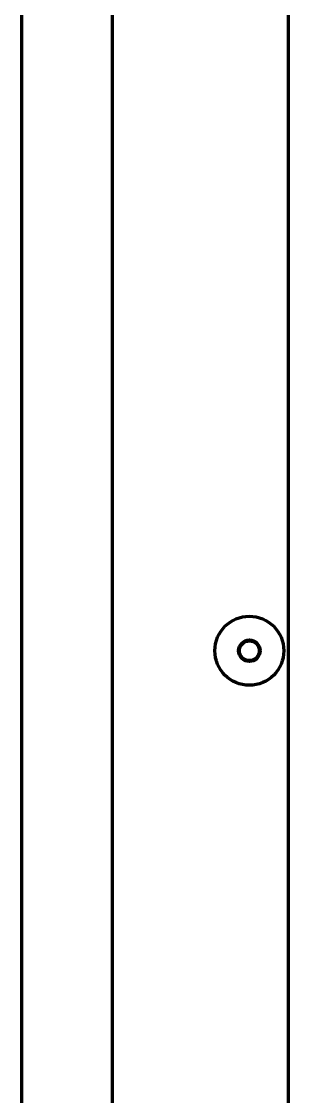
# Model space of a CAD drawing. Header units: inches. Extents: x -2405 to 7588, y 441 to 5654.
# Drawn here: x 5052.8 to 5083.8, y 3116.9 to 3241.5 of the extents above; entities that cross this region are included whole.
import ezdxf

# ---------------------------------------------------------------- set-up
doc = ezdxf.new("R2010")
doc.units = ezdxf.units.IN

msp = doc.modelspace()

# ---------------------------------------------------------------- linework, layer by layer
at = {"linetype": 'Continuous', "lineweight": 70}
for p, q in [((5052.81, 4100.53), (5052.81, 2435.33)), ((5083.81, 2461.13), (5083.81, 4099.13)), ((5063.32, 4049.18), (5063.32, 2701.88))]:
    msp.add_line(p, q, dxfattribs=at)
for radius in [4, 1.25, 1.15]:
    msp.add_circle((5079.26, 3168.58), radius, dxfattribs=at)

doc.saveas('drawing.dxf')
